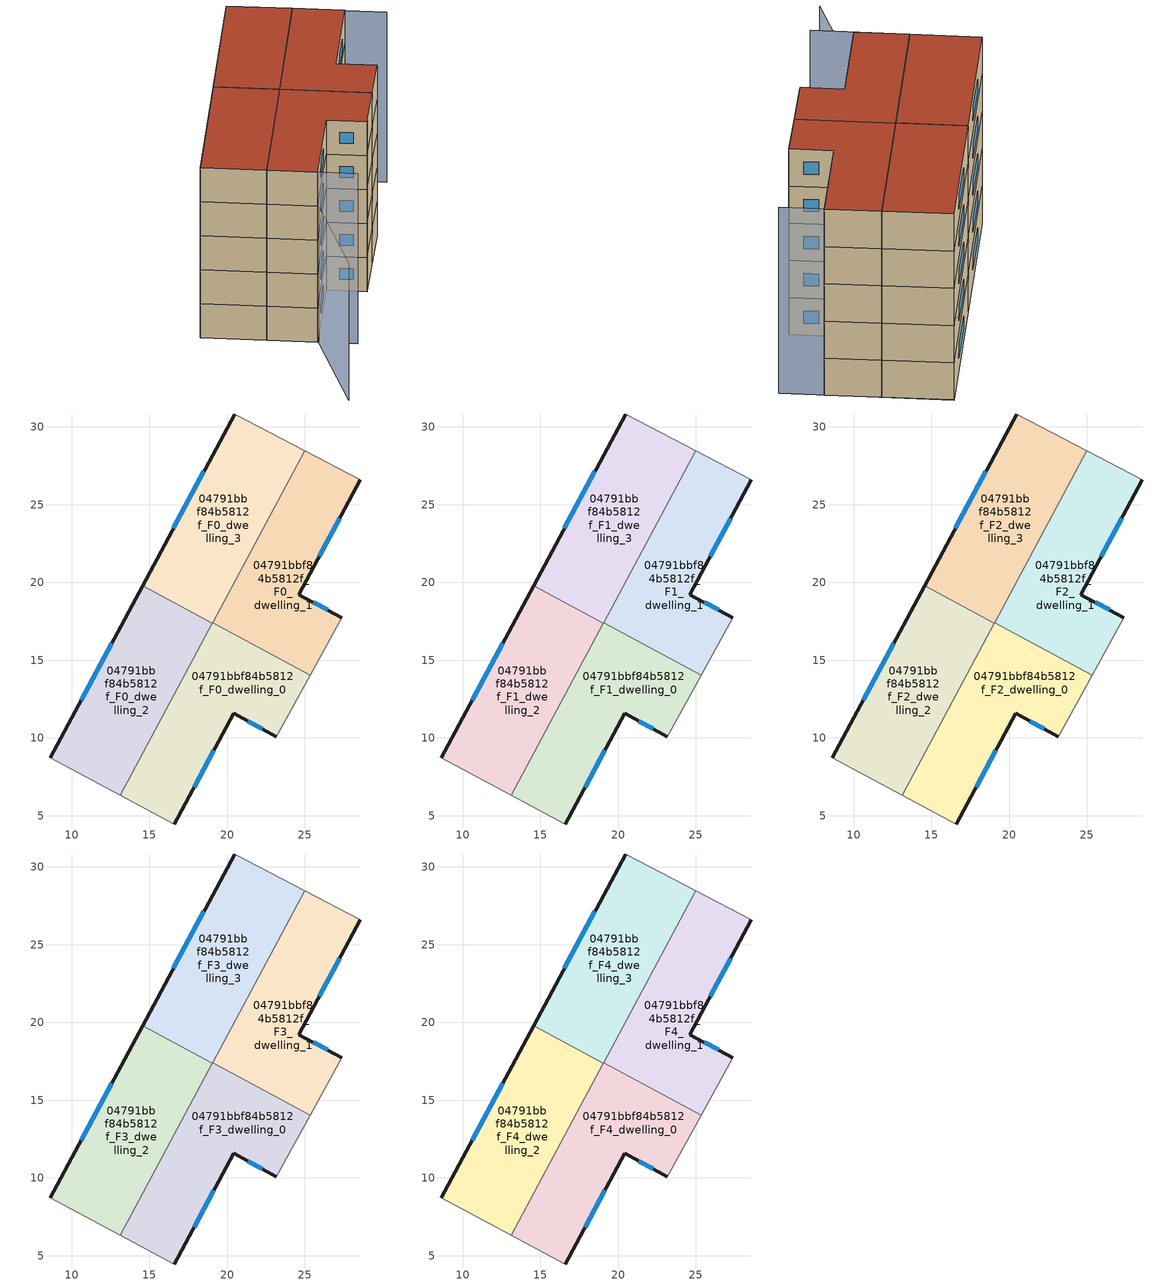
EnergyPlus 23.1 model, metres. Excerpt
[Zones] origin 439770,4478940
04791bbf84b5812f_F0_dwelling_0
 floor ground (EU_floor_Construction): 25.35,14.04 23.29,10.29 23.17,10.07 20.42,11.57 16.59,4.46 13.12,6.31 19.06,17.41 z0
 wall outside (EU_wall_Construction): 16.59,4.46 20.42,11.57 23.17,10.07 z0:3
 wall adiabatic (EU_wall_Construction): 13.12,6.31 16.59,4.46 / 23.17,10.07 23.29,10.29 25.35,14.04 z0:3
 wall to 04791bbf84b5812f_F0_dwelling_1 (EU_wall_Construction): 25.35,14.04 19.06,17.41 z0:3
 wall to 04791bbf84b5812f_F0_dwelling_2 (EU_wall_Construction): 19.05,17.38 13.12,6.31 z0:3
 wall to 04791bbf84b5812f_F0_dwelling_3 (EU_wall_Construction): 19.06,17.41 19.05,17.38 z0:3
 window (EU_Window_Construction): 17.87,6.84 19.14,9.19 / 21.34,11.07 22.25,10.57 z1:2
04791bbf84b5812f_F0_dwelling_1
 floor ground (EU_floor_Construction): 28.56,26.59 24.61,19.22 27.39,17.74 25.35,14.04 19.06,17.41 24.98,28.46 z0
 wall outside (EU_wall_Construction): 27.39,17.74 24.61,19.22 28.56,26.59 z0:3
 wall adiabatic (EU_wall_Construction): 28.56,26.59 24.98,28.46 / 25.35,14.04 27.39,17.74 z0:3
 wall to 04791bbf84b5812f_F0_dwelling_3 (EU_wall_Construction): 24.98,28.46 19.06,17.41 z0:3
 window (EU_Window_Construction): 25.93,21.68 27.24,24.12 / 26.46,18.23 25.54,18.72 z1:2
04791bbf84b5812f_F0_dwelling_2
 floor ground (EU_floor_Construction): 19.05,17.38 13.12,6.31 8.63,8.71 14.56,19.78 z0
 wall outside (EU_wall_Construction): 14.56,19.78 8.63,8.71 z0:3
 wall adiabatic (EU_wall_Construction): 8.63,8.71 13.12,6.31 z0:3
 wall to 04791bbf84b5812f_F0_dwelling_3 (EU_wall_Construction): 19.05,17.38 14.56,19.78 z0:3
 window (EU_Window_Construction): 12.58,16.08 10.61,12.41 z1:2
04791bbf84b5812f_F0_dwelling_3
 floor ground (EU_floor_Construction): 24.98,28.46 19.05,17.38 14.56,19.78 20.48,30.83 z0
 wall outside (EU_wall_Construction): 20.48,30.83 14.56,19.78 z0:3
 wall adiabatic (EU_wall_Construction): 24.98,28.46 20.48,30.83 z0:3
 window (EU_Window_Construction): 18.5,27.13 16.54,23.47 z1:2
04791bbf84b5812f_F1_dwelling_0
 floor to 04791bbf84b5812f_F0_dwelling_0 (EU_floor_Construction): 25.35,14.04 23.29,10.29 23.17,10.07 20.42,11.57 16.59,4.46 13.12,6.31 19.06,17.41 z3
 wall outside (EU_wall_Construction): 16.59,4.46 20.42,11.57 23.17,10.07 z3:6
 wall adiabatic (EU_wall_Construction): 13.12,6.31 16.59,4.46 / 23.17,10.07 23.29,10.29 25.35,14.04 z3:6
 wall to 04791bbf84b5812f_F1_dwelling_1 (EU_wall_Construction): 25.35,14.04 19.06,17.41 z3:6
 wall to 04791bbf84b5812f_F1_dwelling_2 (EU_wall_Construction): 19.05,17.38 13.12,6.31 z3:6
 wall to 04791bbf84b5812f_F1_dwelling_3 (EU_wall_Construction): 19.06,17.41 19.05,17.38 z3:6
 window (EU_Window_Construction): 17.87,6.84 19.14,9.19 / 21.34,11.07 22.25,10.57 z4:5
04791bbf84b5812f_F1_dwelling_1
 floor to 04791bbf84b5812f_F0_dwelling_1 (EU_floor_Construction): 28.56,26.59 24.61,19.22 27.38,17.74 25.35,14.04 19.06,17.41 24.98,28.46 z3
 wall outside (EU_wall_Construction): 27.39,17.74 24.61,19.22 28.56,26.59 z3:6
 wall adiabatic (EU_wall_Construction): 28.56,26.59 24.98,28.46 / 25.35,14.04 27.39,17.74 z3:6
 wall to 04791bbf84b5812f_F1_dwelling_3 (EU_wall_Construction): 24.98,28.46 19.06,17.41 z3:6
 window (EU_Window_Construction): 25.93,21.68 27.24,24.12 / 26.46,18.23 25.54,18.72 z4:5
04791bbf84b5812f_F1_dwelling_2
 floor to 04791bbf84b5812f_F0_dwelling_2 (EU_floor_Construction): 19.05,17.38 13.12,6.31 8.63,8.71 14.56,19.78 z3
 wall outside (EU_wall_Construction): 14.56,19.78 8.63,8.71 z3:6
 wall adiabatic (EU_wall_Construction): 8.63,8.71 13.12,6.31 z3:6
 wall to 04791bbf84b5812f_F1_dwelling_3 (EU_wall_Construction): 19.05,17.38 14.56,19.78 z3:6
 window (EU_Window_Construction): 12.58,16.08 10.61,12.41 z4:5
04791bbf84b5812f_F1_dwelling_3
 floor to 04791bbf84b5812f_F0_dwelling_3 (EU_floor_Construction): 24.98,28.46 19.05,17.38 14.56,19.78 20.48,30.83 z3
 wall outside (EU_wall_Construction): 20.48,30.83 14.56,19.78 z3:6
 wall adiabatic (EU_wall_Construction): 24.98,28.46 20.48,30.83 z3:6
 window (EU_Window_Construction): 18.5,27.13 16.54,23.47 z4:5
04791bbf84b5812f_F2_dwelling_0
 floor to 04791bbf84b5812f_F1_dwelling_0 (EU_floor_Construction): 25.35,14.04 23.29,10.29 23.17,10.07 20.42,11.57 16.59,4.46 13.12,6.31 19.06,17.41 z6
 wall outside (EU_wall_Construction): 16.59,4.46 20.42,11.57 23.17,10.07 z6:9
 wall adiabatic (EU_wall_Construction): 13.12,6.31 16.59,4.46 / 23.17,10.07 23.29,10.29 25.35,14.04 z6:9
 wall to 04791bbf84b5812f_F2_dwelling_1 (EU_wall_Construction): 25.35,14.04 19.06,17.41 z6:9
 wall to 04791bbf84b5812f_F2_dwelling_2 (EU_wall_Construction): 19.05,17.38 13.12,6.31 z6:9
 wall to 04791bbf84b5812f_F2_dwelling_3 (EU_wall_Construction): 19.06,17.41 19.05,17.38 z6:9
 window (EU_Window_Construction): 17.87,6.84 19.14,9.19 / 21.34,11.07 22.25,10.57 z7:8
04791bbf84b5812f_F2_dwelling_1
 floor to 04791bbf84b5812f_F1_dwelling_1 (EU_floor_Construction): 28.56,26.59 24.61,19.22 27.38,17.74 25.35,14.04 19.06,17.41 24.98,28.46 z6
 wall outside (EU_wall_Construction): 27.39,17.74 24.61,19.22 28.56,26.59 z6:9
 wall adiabatic (EU_wall_Construction): 28.56,26.59 24.98,28.46 / 25.35,14.04 27.39,17.74 z6:9
 wall to 04791bbf84b5812f_F2_dwelling_3 (EU_wall_Construction): 24.98,28.46 19.06,17.41 z6:9
 window (EU_Window_Construction): 25.93,21.68 27.24,24.12 / 26.46,18.23 25.54,18.72 z7:8
04791bbf84b5812f_F2_dwelling_2
 floor to 04791bbf84b5812f_F1_dwelling_2 (EU_floor_Construction): 19.05,17.38 13.12,6.31 8.63,8.71 14.56,19.78 z6
 wall outside (EU_wall_Construction): 14.56,19.78 8.63,8.71 z6:9
 wall adiabatic (EU_wall_Construction): 8.63,8.71 13.12,6.31 z6:9
 wall to 04791bbf84b5812f_F2_dwelling_3 (EU_wall_Construction): 19.05,17.38 14.56,19.78 z6:9
 window (EU_Window_Construction): 12.58,16.08 10.61,12.41 z7:8
04791bbf84b5812f_F2_dwelling_3
 floor to 04791bbf84b5812f_F1_dwelling_3 (EU_floor_Construction): 24.98,28.46 19.05,17.38 14.56,19.78 20.48,30.83 z6
 wall outside (EU_wall_Construction): 20.48,30.83 14.56,19.78 z6:9
 wall adiabatic (EU_wall_Construction): 24.98,28.46 20.48,30.83 z6:9
 window (EU_Window_Construction): 18.5,27.13 16.54,23.47 z7:8
04791bbf84b5812f_F3_dwelling_0
 floor to 04791bbf84b5812f_F2_dwelling_0 (EU_floor_Construction): 25.35,14.04 23.29,10.29 23.17,10.07 20.42,11.57 16.59,4.46 13.12,6.31 19.06,17.41 z9
 wall outside (EU_wall_Construction): 16.59,4.46 20.42,11.57 23.17,10.07 z9:12
 wall adiabatic (EU_wall_Construction): 13.12,6.31 16.59,4.46 / 23.17,10.07 23.29,10.29 25.35,14.04 z9:12
 wall to 04791bbf84b5812f_F3_dwelling_1 (EU_wall_Construction): 25.35,14.04 19.06,17.41 z9:12
 wall to 04791bbf84b5812f_F3_dwelling_2 (EU_wall_Construction): 19.05,17.38 13.12,6.31 z9:12
 wall to 04791bbf84b5812f_F3_dwelling_3 (EU_wall_Construction): 19.06,17.41 19.05,17.38 z9:12
 window (EU_Window_Construction): 17.87,6.84 19.14,9.19 / 21.34,11.07 22.25,10.57 z10:11
04791bbf84b5812f_F3_dwelling_1
 floor to 04791bbf84b5812f_F2_dwelling_1 (EU_floor_Construction): 28.56,26.59 24.61,19.22 27.38,17.74 25.35,14.04 19.06,17.41 24.98,28.46 z9
 wall outside (EU_wall_Construction): 27.39,17.74 24.61,19.22 28.56,26.59 z9:12
 wall adiabatic (EU_wall_Construction): 28.56,26.59 24.98,28.46 / 25.35,14.04 27.39,17.74 z9:12
 wall to 04791bbf84b5812f_F3_dwelling_3 (EU_wall_Construction): 24.98,28.46 19.06,17.41 z9:12
 window (EU_Window_Construction): 25.93,21.68 27.24,24.12 / 26.46,18.23 25.54,18.72 z10:11
04791bbf84b5812f_F3_dwelling_2
 floor to 04791bbf84b5812f_F2_dwelling_2 (EU_floor_Construction): 19.05,17.38 13.12,6.31 8.63,8.71 14.56,19.78 z9
 wall outside (EU_wall_Construction): 14.56,19.78 8.63,8.71 z9:12
 wall adiabatic (EU_wall_Construction): 8.63,8.71 13.12,6.31 z9:12
 wall to 04791bbf84b5812f_F3_dwelling_3 (EU_wall_Construction): 19.05,17.38 14.56,19.78 z9:12
 window (EU_Window_Construction): 12.58,16.08 10.61,12.41 z10:11
04791bbf84b5812f_F3_dwelling_3
 floor to 04791bbf84b5812f_F2_dwelling_3 (EU_floor_Construction): 24.98,28.46 19.05,17.38 14.56,19.78 20.48,30.83 z9
 wall outside (EU_wall_Construction): 20.48,30.83 14.56,19.78 z9:12
 wall adiabatic (EU_wall_Construction): 24.98,28.46 20.48,30.83 z9:12
 window (EU_Window_Construction): 18.5,27.13 16.54,23.47 z10:11
04791bbf84b5812f_F4_dwelling_0
 floor to 04791bbf84b5812f_F3_dwelling_0 (EU_floor_Construction): 25.35,14.04 23.29,10.29 23.17,10.07 20.42,11.57 16.59,4.46 13.12,6.31 19.06,17.41 z12
 wall outside (EU_wall_Construction): 16.59,4.46 20.42,11.57 23.17,10.07 z12:15
 wall adiabatic (EU_wall_Construction): 13.12,6.31 16.59,4.46 / 23.17,10.07 23.29,10.29 25.35,14.04 z12:15
 wall to 04791bbf84b5812f_F4_dwelling_1 (EU_wall_Construction): 25.35,14.04 19.06,17.41 z12:15
 wall to 04791bbf84b5812f_F4_dwelling_2 (EU_wall_Construction): 19.05,17.38 13.12,6.31 z12:15
 wall to 04791bbf84b5812f_F4_dwelling_3 (EU_wall_Construction): 19.06,17.41 19.05,17.38 z12:15
 window (EU_Window_Construction): 17.87,6.84 19.14,9.19 / 21.34,11.07 22.25,10.57 z13:14
 roof outside (EU_roof_Construction): 23.17,10.07 23.29,10.29 25.35,14.04 19.06,17.41 13.12,6.31 16.59,4.46 20.42,11.57 z15
04791bbf84b5812f_F4_dwelling_1
 floor to 04791bbf84b5812f_F3_dwelling_1 (EU_floor_Construction): 28.56,26.59 24.61,19.22 27.38,17.74 25.35,14.04 19.06,17.41 24.98,28.46 z12
 wall outside (EU_wall_Construction): 27.39,17.74 24.61,19.22 28.56,26.59 z12:15
 wall adiabatic (EU_wall_Construction): 28.56,26.59 24.98,28.46 / 25.35,14.04 27.39,17.74 z12:15
 wall to 04791bbf84b5812f_F4_dwelling_3 (EU_wall_Construction): 24.98,28.46 19.06,17.41 z12:15
 window (EU_Window_Construction): 25.93,21.68 27.24,24.12 / 26.46,18.23 25.54,18.72 z13:14
 roof outside (EU_roof_Construction): 25.35,14.04 27.39,17.74 24.61,19.22 28.56,26.59 24.98,28.46 19.06,17.41 z15
04791bbf84b5812f_F4_dwelling_2
 floor to 04791bbf84b5812f_F3_dwelling_2 (EU_floor_Construction): 19.05,17.38 13.12,6.31 8.63,8.71 14.56,19.78 z12
 wall outside (EU_wall_Construction): 14.56,19.78 8.63,8.71 z12:15
 wall adiabatic (EU_wall_Construction): 8.63,8.71 13.12,6.31 z12:15
 wall to 04791bbf84b5812f_F4_dwelling_3 (EU_wall_Construction): 19.05,17.38 14.56,19.78 z12:15
 window (EU_Window_Construction): 12.58,16.08 10.61,12.41 z13:14
 roof outside (EU_roof_Construction): 13.12,6.31 19.05,17.38 14.56,19.78 8.63,8.71 z15
04791bbf84b5812f_F4_dwelling_3
 floor to 04791bbf84b5812f_F3_dwelling_3 (EU_floor_Construction): 24.98,28.46 19.05,17.38 14.56,19.78 20.48,30.83 z12
 wall outside (EU_wall_Construction): 20.48,30.83 14.56,19.78 z12:15
 wall adiabatic (EU_wall_Construction): 24.98,28.46 20.48,30.83 z12:15
 window (EU_Window_Construction): 18.5,27.13 16.54,23.47 z13:14
 roof outside (EU_roof_Construction): 19.05,17.38 24.98,28.46 20.48,30.83 14.56,19.78 z15
shading: 8.64,8.73 19.3,3.01 / 31.34,24.99 20.48,30.83 z0:15; 15.16,-4.71 17.75,11.3 z0:12
[Building]
EU S2 Campaign: North Axis=0; Terrain=City; Solar Distribution=FullExterior
[Site:Location]
Madrid: Latitude=40.5; Longitude=-3.5; Time Zone=1; Elevation=609
[SizingPeriod:WeatherFileDays]
AnnualSizingPeriod: Begin Month=1; Begin Day of Month=1; End Month=12; End Day of Month=31; Day of Week for Start Day=Monday; Use Weather File Daylight Saving Period=No; Use Weather File Rain and Snow Indicators=No
[MATERIAL]
EU_InternalMass_Material: Roughness=MediumRough; Thickness=0.1; Conductivity=1; Density=1800; Specific Heat=900; Thermal Absorptance=0.9; Solar Absorptance=0.7; Visible Absorptance=0.7
[MATERIAL:NOMASS] Roughness=MediumRough; Thermal Absorptance=0.9; Solar Absorptance=0.7; Visible Absorptance=0.7
Name | Thermal Resistance
EU_wall_NoMass | 0.459673
EU_roof_NoMass | 0.495815
EU_floor_NoMass | 0.788942
[WINDOWMATERIAL:SIMPLEGLAZINGSYSTEM]
EU_Window_SimpleGlazing: UFactor=4.26103; Solar Heat Gain Coefficient=0.85; Visible Transmittance=0.85
[CONSTRUCTION]
EU_wall_Construction: EU_wall_NoMass
EU_roof_Construction: EU_roof_NoMass
EU_floor_Construction: EU_floor_NoMass
EU_InternalMass_Construction: EU_InternalMass_Material
EU_Window_Construction: EU_Window_SimpleGlazing
[ZONE] Type=1; Multiplier=1; Ceiling Height=autocalculate; Floor Area=autocalculate; Part of Total Floor Area=Yes
Name | Volume
04791bbf84b5812f_F0_dwelling_0 | 191.649
04791bbf84b5812f_F1_dwelling_0; 04791bbf84b5812f_F2_dwelling_0; 04791bbf84b5812f_F3_dwelling_0; 04791bbf84b5812f_F4_dwelling_0 | 191.648
04791bbf84b5812f_F0_dwelling_1; 04791bbf84b5812f_F1_dwelling_1; 04791bbf84b5812f_F2_dwelling_1; 04791bbf84b5812f_F3_dwelling_1; 04791bbf84b5812f_F4_dwelling_1 | 191.644
04791bbf84b5812f_F0_dwelling_2; 04791bbf84b5812f_F1_dwelling_2; 04791bbf84b5812f_F2_dwelling_2; 04791bbf84b5812f_F3_dwelling_2; 04791bbf84b5812f_F4_dwelling_2 | 191.665
04791bbf84b5812f_F0_dwelling_3; 04791bbf84b5812f_F1_dwelling_3; 04791bbf84b5812f_F2_dwelling_3; 04791bbf84b5812f_F3_dwelling_3; 04791bbf84b5812f_F4_dwelling_3 | 191.666
[INTERNALMASS] Construction=EU_InternalMass_Construction
Name | Zone or ZoneList | Surface Area
04791bbf84b5812f_F0_dwelling_0_EU_InternalMass | 04791bbf84b5812f_F0_dwelling_0 | 63.883
04791bbf84b5812f_F0_dwelling_1_EU_InternalMass | 04791bbf84b5812f_F0_dwelling_1 | 63.8813
04791bbf84b5812f_F0_dwelling_2_EU_InternalMass | 04791bbf84b5812f_F0_dwelling_2 | 63.8883
04791bbf84b5812f_F0_dwelling_3_EU_InternalMass | 04791bbf84b5812f_F0_dwelling_3 | 63.8887
04791bbf84b5812f_F1_dwelling_0_EU_InternalMass | 04791bbf84b5812f_F1_dwelling_0 | 63.883
04791bbf84b5812f_F1_dwelling_1_EU_InternalMass | 04791bbf84b5812f_F1_dwelling_1 | 63.8813
04791bbf84b5812f_F1_dwelling_2_EU_InternalMass | 04791bbf84b5812f_F1_dwelling_2 | 63.8883
04791bbf84b5812f_F1_dwelling_3_EU_InternalMass | 04791bbf84b5812f_F1_dwelling_3 | 63.8887
04791bbf84b5812f_F2_dwelling_0_EU_InternalMass | 04791bbf84b5812f_F2_dwelling_0 | 63.883
04791bbf84b5812f_F2_dwelling_1_EU_InternalMass | 04791bbf84b5812f_F2_dwelling_1 | 63.8813
04791bbf84b5812f_F2_dwelling_2_EU_InternalMass | 04791bbf84b5812f_F2_dwelling_2 | 63.8883
04791bbf84b5812f_F2_dwelling_3_EU_InternalMass | 04791bbf84b5812f_F2_dwelling_3 | 63.8887
04791bbf84b5812f_F3_dwelling_0_EU_InternalMass | 04791bbf84b5812f_F3_dwelling_0 | 63.883
04791bbf84b5812f_F3_dwelling_1_EU_InternalMass | 04791bbf84b5812f_F3_dwelling_1 | 63.8813
04791bbf84b5812f_F3_dwelling_2_EU_InternalMass | 04791bbf84b5812f_F3_dwelling_2 | 63.8883
04791bbf84b5812f_F3_dwelling_3_EU_InternalMass | 04791bbf84b5812f_F3_dwelling_3 | 63.8887
04791bbf84b5812f_F4_dwelling_0_EU_InternalMass | 04791bbf84b5812f_F4_dwelling_0 | 63.883
04791bbf84b5812f_F4_dwelling_1_EU_InternalMass | 04791bbf84b5812f_F4_dwelling_1 | 63.8813
04791bbf84b5812f_F4_dwelling_2_EU_InternalMass | 04791bbf84b5812f_F4_dwelling_2 | 63.8883
04791bbf84b5812f_F4_dwelling_3_EU_InternalMass | 04791bbf84b5812f_F4_dwelling_3 | 63.8887
[OTHEREQUIPMENT] Fuel Type=Electricity; Design Level Calculation Method=Watts/Area; Power per Zone Floor Area=1; Fraction Latent=0; Fraction Radiant=0; Fraction Lost=0; Carbon Dioxide Generation Rate=0; EndUse Subcategory=EU_Step8_InternalGains
Name | Zone or ZoneList or Space or SpaceList | Schedule
EU_Step8_InternalGain_04791bbf84b5812f_F0_dwelling_0_f000 | 04791bbf84b5812f_F0_dwelling_0 | EU_Step8_GainSchedule_04791bbf84b5812f_F0_dwelling_0_f000
EU_Step8_InternalGain_04791bbf84b5812f_F0_dwelling_1_f000 | 04791bbf84b5812f_F0_dwelling_1 | EU_Step8_GainSchedule_04791bbf84b5812f_F0_dwelling_1_f000
EU_Step8_InternalGain_04791bbf84b5812f_F0_dwelling_2_f000 | 04791bbf84b5812f_F0_dwelling_2 | EU_Step8_GainSchedule_04791bbf84b5812f_F0_dwelling_2_f000
EU_Step8_InternalGain_04791bbf84b5812f_F0_dwelling_3_f000 | 04791bbf84b5812f_F0_dwelling_3 | EU_Step8_GainSchedule_04791bbf84b5812f_F0_dwelling_3_f000
EU_Step8_InternalGain_04791bbf84b5812f_F1_dwelling_0_f000 | 04791bbf84b5812f_F1_dwelling_0 | EU_Step8_GainSchedule_04791bbf84b5812f_F1_dwelling_0_f000
EU_Step8_InternalGain_04791bbf84b5812f_F1_dwelling_1_f000 | 04791bbf84b5812f_F1_dwelling_1 | EU_Step8_GainSchedule_04791bbf84b5812f_F1_dwelling_1_f000
EU_Step8_InternalGain_04791bbf84b5812f_F1_dwelling_2_f000 | 04791bbf84b5812f_F1_dwelling_2 | EU_Step8_GainSchedule_04791bbf84b5812f_F1_dwelling_2_f000
EU_Step8_InternalGain_04791bbf84b5812f_F1_dwelling_3_f000 | 04791bbf84b5812f_F1_dwelling_3 | EU_Step8_GainSchedule_04791bbf84b5812f_F1_dwelling_3_f000
EU_Step8_InternalGain_04791bbf84b5812f_F2_dwelling_0_f000 | 04791bbf84b5812f_F2_dwelling_0 | EU_Step8_GainSchedule_04791bbf84b5812f_F2_dwelling_0_f000
EU_Step8_InternalGain_04791bbf84b5812f_F2_dwelling_1_f000 | 04791bbf84b5812f_F2_dwelling_1 | EU_Step8_GainSchedule_04791bbf84b5812f_F2_dwelling_1_f000
EU_Step8_InternalGain_04791bbf84b5812f_F2_dwelling_2_f000 | 04791bbf84b5812f_F2_dwelling_2 | EU_Step8_GainSchedule_04791bbf84b5812f_F2_dwelling_2_f000
EU_Step8_InternalGain_04791bbf84b5812f_F2_dwelling_3_f000 | 04791bbf84b5812f_F2_dwelling_3 | EU_Step8_GainSchedule_04791bbf84b5812f_F2_dwelling_3_f000
EU_Step8_InternalGain_04791bbf84b5812f_F3_dwelling_0_f000 | 04791bbf84b5812f_F3_dwelling_0 | EU_Step8_GainSchedule_04791bbf84b5812f_F3_dwelling_0_f000
EU_Step8_InternalGain_04791bbf84b5812f_F3_dwelling_1_f000 | 04791bbf84b5812f_F3_dwelling_1 | EU_Step8_GainSchedule_04791bbf84b5812f_F3_dwelling_1_f000
EU_Step8_InternalGain_04791bbf84b5812f_F3_dwelling_2_f000 | 04791bbf84b5812f_F3_dwelling_2 | EU_Step8_GainSchedule_04791bbf84b5812f_F3_dwelling_2_f000
EU_Step8_InternalGain_04791bbf84b5812f_F3_dwelling_3_f000 | 04791bbf84b5812f_F3_dwelling_3 | EU_Step8_GainSchedule_04791bbf84b5812f_F3_dwelling_3_f000
EU_Step8_InternalGain_04791bbf84b5812f_F4_dwelling_0_f000 | 04791bbf84b5812f_F4_dwelling_0 | EU_Step8_GainSchedule_04791bbf84b5812f_F4_dwelling_0_f000
EU_Step8_InternalGain_04791bbf84b5812f_F4_dwelling_1_f000 | 04791bbf84b5812f_F4_dwelling_1 | EU_Step8_GainSchedule_04791bbf84b5812f_F4_dwelling_1_f000
EU_Step8_InternalGain_04791bbf84b5812f_F4_dwelling_2_f000 | 04791bbf84b5812f_F4_dwelling_2 | EU_Step8_GainSchedule_04791bbf84b5812f_F4_dwelling_2_f000
EU_Step8_InternalGain_04791bbf84b5812f_F4_dwelling_3_f000 | 04791bbf84b5812f_F4_dwelling_3 | EU_Step8_GainSchedule_04791bbf84b5812f_F4_dwelling_3_f000
[ZONEVENTILATION:DESIGNFLOWRATE] Schedule=EU_AlwaysOn; Design Flow Rate Calculation Method=AirChanges/Hour; Air Changes per Hour=0.719161; Ventilation Type=Natural; Fan Pressure Rise=0; Fan Total Efficiency=1; Constant Term Coefficient=1; Temperature Term Coefficient=0; Velocity Term Coefficient=0; Velocity Squared Term Coefficient=0; Minimum Indoor Temperature=-100; Maximum Indoor Temperature=100; Delta Temperature=-100; Minimum Outdoor Temperature=-100; Maximum Outdoor Temperature=100; Maximum Wind Speed=40
Name | Zone or ZoneList or Space or SpaceList
EU_ConstantAir_04791bbf84b5812f_F0_dwelling_0 | 04791bbf84b5812f_F0_dwelling_0
EU_ConstantAir_04791bbf84b5812f_F0_dwelling_1 | 04791bbf84b5812f_F0_dwelling_1
EU_ConstantAir_04791bbf84b5812f_F0_dwelling_2 | 04791bbf84b5812f_F0_dwelling_2
EU_ConstantAir_04791bbf84b5812f_F0_dwelling_3 | 04791bbf84b5812f_F0_dwelling_3
EU_ConstantAir_04791bbf84b5812f_F1_dwelling_0 | 04791bbf84b5812f_F1_dwelling_0
EU_ConstantAir_04791bbf84b5812f_F1_dwelling_1 | 04791bbf84b5812f_F1_dwelling_1
EU_ConstantAir_04791bbf84b5812f_F1_dwelling_2 | 04791bbf84b5812f_F1_dwelling_2
EU_ConstantAir_04791bbf84b5812f_F1_dwelling_3 | 04791bbf84b5812f_F1_dwelling_3
EU_ConstantAir_04791bbf84b5812f_F2_dwelling_0 | 04791bbf84b5812f_F2_dwelling_0
EU_ConstantAir_04791bbf84b5812f_F2_dwelling_1 | 04791bbf84b5812f_F2_dwelling_1
EU_ConstantAir_04791bbf84b5812f_F2_dwelling_2 | 04791bbf84b5812f_F2_dwelling_2
EU_ConstantAir_04791bbf84b5812f_F2_dwelling_3 | 04791bbf84b5812f_F2_dwelling_3
EU_ConstantAir_04791bbf84b5812f_F3_dwelling_0 | 04791bbf84b5812f_F3_dwelling_0
EU_ConstantAir_04791bbf84b5812f_F3_dwelling_1 | 04791bbf84b5812f_F3_dwelling_1
EU_ConstantAir_04791bbf84b5812f_F3_dwelling_2 | 04791bbf84b5812f_F3_dwelling_2
EU_ConstantAir_04791bbf84b5812f_F3_dwelling_3 | 04791bbf84b5812f_F3_dwelling_3
EU_ConstantAir_04791bbf84b5812f_F4_dwelling_0 | 04791bbf84b5812f_F4_dwelling_0
EU_ConstantAir_04791bbf84b5812f_F4_dwelling_1 | 04791bbf84b5812f_F4_dwelling_1
EU_ConstantAir_04791bbf84b5812f_F4_dwelling_2 | 04791bbf84b5812f_F4_dwelling_2
EU_ConstantAir_04791bbf84b5812f_F4_dwelling_3 | 04791bbf84b5812f_F4_dwelling_3
[HVACTEMPLATE:THERMOSTAT] Constant Heating Setpoint=20; Constant Cooling Setpoint=50
EU_HeatOnly_04791bbf84b5812f_F0_dwelling_0; EU_HeatOnly_04791bbf84b5812f_F0_dwelling_1; EU_HeatOnly_04791bbf84b5812f_F0_dwelling_2; EU_HeatOnly_04791bbf84b5812f_F0_dwelling_3; EU_HeatOnly_04791bbf84b5812f_F1_dwelling_0; EU_HeatOnly_04791bbf84b5812f_F1_dwelling_1; EU_HeatOnly_04791bbf84b5812f_F1_dwelling_2; EU_HeatOnly_04791bbf84b5812f_F1_dwelling_3; EU_HeatOnly_04791bbf84b5812f_F2_dwelling_0; EU_HeatOnly_04791bbf84b5812f_F2_dwelling_1; EU_HeatOnly_04791bbf84b5812f_F2_dwelling_2; EU_HeatOnly_04791bbf84b5812f_F2_dwelling_3; EU_HeatOnly_04791bbf84b5812f_F3_dwelling_0; EU_HeatOnly_04791bbf84b5812f_F3_dwelling_1; EU_HeatOnly_04791bbf84b5812f_F3_dwelling_2; EU_HeatOnly_04791bbf84b5812f_F3_dwelling_3; EU_HeatOnly_04791bbf84b5812f_F4_dwelling_0; EU_HeatOnly_04791bbf84b5812f_F4_dwelling_1; EU_HeatOnly_04791bbf84b5812f_F4_dwelling_2; EU_HeatOnly_04791bbf84b5812f_F4_dwelling_3
[HVACTEMPLATE:ZONE:IDEALLOADSAIRSYSTEM] System Availability Schedule=EU_AlwaysOn; Maximum Heating Supply Air Temperature=50; Minimum Cooling Supply Air Temperature=13; Maximum Heating Supply Air Humidity Ratio=0.0156; Minimum Cooling Supply Air Humidity Ratio=0.0077; Heating Limit=NoLimit; Cooling Limit=NoLimit; Heating Availability Schedule=EU_AlwaysOn; Cooling Availability Schedule=EU_CoolingOff; Dehumidification Control Type=ConstantSensibleHeatRatio; Cooling Sensible Heat Ratio=0.7; Dehumidification Setpoint=60; Humidification Control Type=None; Humidification Setpoint=30; Outdoor Air Method=None; Outdoor Air Flow Rate per Person=0.00944; Outdoor Air Flow Rate per Zone Floor Area=0; Outdoor Air Flow Rate per Zone=0; Demand Controlled Ventilation Type=None; Outdoor Air Economizer Type=NoEconomizer; Heat Recovery Type=None; Sensible Heat Recovery Effectiveness=0.7; Latent Heat Recovery Effectiveness=0.65
Name | Template Thermostat
04791bbf84b5812f_F0_dwelling_0 | EU_HeatOnly_04791bbf84b5812f_F0_dwelling_0
04791bbf84b5812f_F0_dwelling_1 | EU_HeatOnly_04791bbf84b5812f_F0_dwelling_1
04791bbf84b5812f_F0_dwelling_2 | EU_HeatOnly_04791bbf84b5812f_F0_dwelling_2
04791bbf84b5812f_F0_dwelling_3 | EU_HeatOnly_04791bbf84b5812f_F0_dwelling_3
04791bbf84b5812f_F1_dwelling_0 | EU_HeatOnly_04791bbf84b5812f_F1_dwelling_0
04791bbf84b5812f_F1_dwelling_1 | EU_HeatOnly_04791bbf84b5812f_F1_dwelling_1
04791bbf84b5812f_F1_dwelling_2 | EU_HeatOnly_04791bbf84b5812f_F1_dwelling_2
04791bbf84b5812f_F1_dwelling_3 | EU_HeatOnly_04791bbf84b5812f_F1_dwelling_3
04791bbf84b5812f_F2_dwelling_0 | EU_HeatOnly_04791bbf84b5812f_F2_dwelling_0
04791bbf84b5812f_F2_dwelling_1 | EU_HeatOnly_04791bbf84b5812f_F2_dwelling_1
04791bbf84b5812f_F2_dwelling_2 | EU_HeatOnly_04791bbf84b5812f_F2_dwelling_2
04791bbf84b5812f_F2_dwelling_3 | EU_HeatOnly_04791bbf84b5812f_F2_dwelling_3
04791bbf84b5812f_F3_dwelling_0 | EU_HeatOnly_04791bbf84b5812f_F3_dwelling_0
04791bbf84b5812f_F3_dwelling_1 | EU_HeatOnly_04791bbf84b5812f_F3_dwelling_1
04791bbf84b5812f_F3_dwelling_2 | EU_HeatOnly_04791bbf84b5812f_F3_dwelling_2
04791bbf84b5812f_F3_dwelling_3 | EU_HeatOnly_04791bbf84b5812f_F3_dwelling_3
04791bbf84b5812f_F4_dwelling_0 | EU_HeatOnly_04791bbf84b5812f_F4_dwelling_0
04791bbf84b5812f_F4_dwelling_1 | EU_HeatOnly_04791bbf84b5812f_F4_dwelling_1
04791bbf84b5812f_F4_dwelling_2 | EU_HeatOnly_04791bbf84b5812f_F4_dwelling_2
04791bbf84b5812f_F4_dwelling_3 | EU_HeatOnly_04791bbf84b5812f_F4_dwelling_3
[SIZING:ZONE] Zone Cooling Design Supply Air Temperature Input Method=SupplyAirTemperature; Zone Cooling Design Supply Air Temperature=13; Zone Heating Design Supply Air Temperature Input Method=SupplyAirTemperature; Zone Heating Design Supply Air Temperature=50; Zone Cooling Design Supply Air Humidity Ratio=0.008; Zone Heating Design Supply Air Humidity Ratio=0.008; Cooling Design Air Flow Method=DesignDay; Cooling Design Air Flow Rate=0; Cooling Minimum Air Flow per Zone Floor Area=0.000762; Cooling Minimum Air Flow=0; Cooling Minimum Air Flow Fraction=0.2; Heating Design Air Flow Method=DesignDay; Heating Design Air Flow Rate=0; Heating Maximum Air Flow per Zone Floor Area=0.002032; Heating Maximum Air Flow=0.141576; Heating Maximum Air Flow Fraction=0.3; Account for Dedicated Outdoor Air System=No; Dedicated Outdoor Air System Control Strategy=NeutralSupplyAir; Dedicated Outdoor Air Low Setpoint Temperature for Design=autosize; Dedicated Outdoor Air High Setpoint Temperature for Design=autosize; Zone Load Sizing Method=Sensible Load Only No Latent Load; Zone Latent Cooling Design Supply Air Humidity Ratio Input Method=HumidityRatioDifference; Zone Cooling Design Supply Air Humidity Ratio Difference=0.005; Zone Latent Heating Design Supply Air Humidity Ratio Input Method=HumidityRatioDifference; Zone Humidification Design Supply Air Humidity Ratio Difference=0.005
04791bbf84b5812f_F0_dwelling_0; 04791bbf84b5812f_F0_dwelling_1; 04791bbf84b5812f_F0_dwelling_2; 04791bbf84b5812f_F0_dwelling_3; 04791bbf84b5812f_F1_dwelling_0; 04791bbf84b5812f_F1_dwelling_1; 04791bbf84b5812f_F1_dwelling_2; 04791bbf84b5812f_F1_dwelling_3; 04791bbf84b5812f_F2_dwelling_0; 04791bbf84b5812f_F2_dwelling_1; 04791bbf84b5812f_F2_dwelling_2; 04791bbf84b5812f_F2_dwelling_3; 04791bbf84b5812f_F3_dwelling_0; 04791bbf84b5812f_F3_dwelling_1; 04791bbf84b5812f_F3_dwelling_2; 04791bbf84b5812f_F3_dwelling_3; 04791bbf84b5812f_F4_dwelling_0; 04791bbf84b5812f_F4_dwelling_1; 04791bbf84b5812f_F4_dwelling_2; 04791bbf84b5812f_F4_dwelling_3
[SCHEDULE:CONSTANT]
Name | Hourly Value
EU_AlwaysOn | 1
EU_CoolingOff | 0
[SCHEDULE:FILE] Column Number=1; Rows to Skip at Top=0; Number of Hours of Data=8760; Column Separator=Comma; Interpolate to Timestep=No; Minutes per Item=60; Adjust Schedule for Daylight Savings=Yes
Name | File
EU_Step8_GainSchedule_04791bbf84b5812f_F0_dwelling_0_f000 | ../../schedules/04791bbf84b5812f/04791bbf84b5812f_F0_dwelling_0_f000_gain.csv
EU_Step8_GainSchedule_04791bbf84b5812f_F0_dwelling_1_f000 | ../../schedules/04791bbf84b5812f/04791bbf84b5812f_F0_dwelling_1_f000_gain.csv
EU_Step8_GainSchedule_04791bbf84b5812f_F0_dwelling_2_f000 | ../../schedules/04791bbf84b5812f/04791bbf84b5812f_F0_dwelling_2_f000_gain.csv
EU_Step8_GainSchedule_04791bbf84b5812f_F0_dwelling_3_f000 | ../../schedules/04791bbf84b5812f/04791bbf84b5812f_F0_dwelling_3_f000_gain.csv
EU_Step8_GainSchedule_04791bbf84b5812f_F1_dwelling_0_f000 | ../../schedules/04791bbf84b5812f/04791bbf84b5812f_F1_dwelling_0_f000_gain.csv
EU_Step8_GainSchedule_04791bbf84b5812f_F1_dwelling_1_f000 | ../../schedules/04791bbf84b5812f/04791bbf84b5812f_F1_dwelling_1_f000_gain.csv
EU_Step8_GainSchedule_04791bbf84b5812f_F1_dwelling_2_f000 | ../../schedules/04791bbf84b5812f/04791bbf84b5812f_F1_dwelling_2_f000_gain.csv
EU_Step8_GainSchedule_04791bbf84b5812f_F1_dwelling_3_f000 | ../../schedules/04791bbf84b5812f/04791bbf84b5812f_F1_dwelling_3_f000_gain.csv
EU_Step8_GainSchedule_04791bbf84b5812f_F2_dwelling_0_f000 | ../../schedules/04791bbf84b5812f/04791bbf84b5812f_F2_dwelling_0_f000_gain.csv
EU_Step8_GainSchedule_04791bbf84b5812f_F2_dwelling_1_f000 | ../../schedules/04791bbf84b5812f/04791bbf84b5812f_F2_dwelling_1_f000_gain.csv
EU_Step8_GainSchedule_04791bbf84b5812f_F2_dwelling_2_f000 | ../../schedules/04791bbf84b5812f/04791bbf84b5812f_F2_dwelling_2_f000_gain.csv
EU_Step8_GainSchedule_04791bbf84b5812f_F2_dwelling_3_f000 | ../../schedules/04791bbf84b5812f/04791bbf84b5812f_F2_dwelling_3_f000_gain.csv
EU_Step8_GainSchedule_04791bbf84b5812f_F3_dwelling_0_f000 | ../../schedules/04791bbf84b5812f/04791bbf84b5812f_F3_dwelling_0_f000_gain.csv
EU_Step8_GainSchedule_04791bbf84b5812f_F3_dwelling_1_f000 | ../../schedules/04791bbf84b5812f/04791bbf84b5812f_F3_dwelling_1_f000_gain.csv
EU_Step8_GainSchedule_04791bbf84b5812f_F3_dwelling_2_f000 | ../../schedules/04791bbf84b5812f/04791bbf84b5812f_F3_dwelling_2_f000_gain.csv
EU_Step8_GainSchedule_04791bbf84b5812f_F3_dwelling_3_f000 | ../../schedules/04791bbf84b5812f/04791bbf84b5812f_F3_dwelling_3_f000_gain.csv
EU_Step8_GainSchedule_04791bbf84b5812f_F4_dwelling_0_f000 | ../../schedules/04791bbf84b5812f/04791bbf84b5812f_F4_dwelling_0_f000_gain.csv
EU_Step8_GainSchedule_04791bbf84b5812f_F4_dwelling_1_f000 | ../../schedules/04791bbf84b5812f/04791bbf84b5812f_F4_dwelling_1_f000_gain.csv
EU_Step8_GainSchedule_04791bbf84b5812f_F4_dwelling_2_f000 | ../../schedules/04791bbf84b5812f/04791bbf84b5812f_F4_dwelling_2_f000_gain.csv
EU_Step8_GainSchedule_04791bbf84b5812f_F4_dwelling_3_f000 | ../../schedules/04791bbf84b5812f/04791bbf84b5812f_F4_dwelling_3_f000_gain.csv
